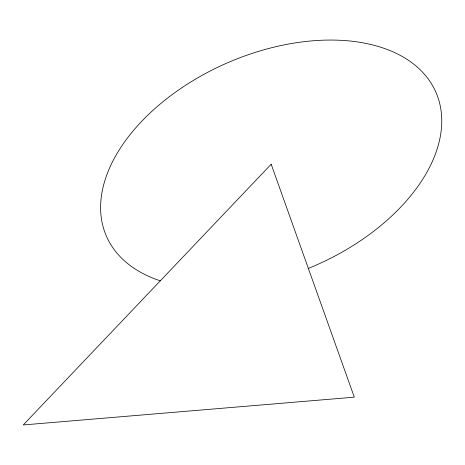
<?xml version="1.0" encoding="UTF-8"?>
<svg xmlns="http://www.w3.org/2000/svg" width="465" height="465" viewBox="0 0 465 465"><rect width="100%" height="100%" fill="white"/><g stroke="black" fill="none" stroke-linecap="round" stroke-linejoin="round"><path stroke-width="0.7" d="M160.303 280.831A179.781 110.438 -23.6 0 1 168.127 97.638A179.781 110.438 -23.6 0 1 425.923 76.004A179.781 110.438 -23.6 0 1 308.353 268.41M271.176 164.238L23.25 424.946L354.301 397.168L271.176 164.238"/></g></svg>
